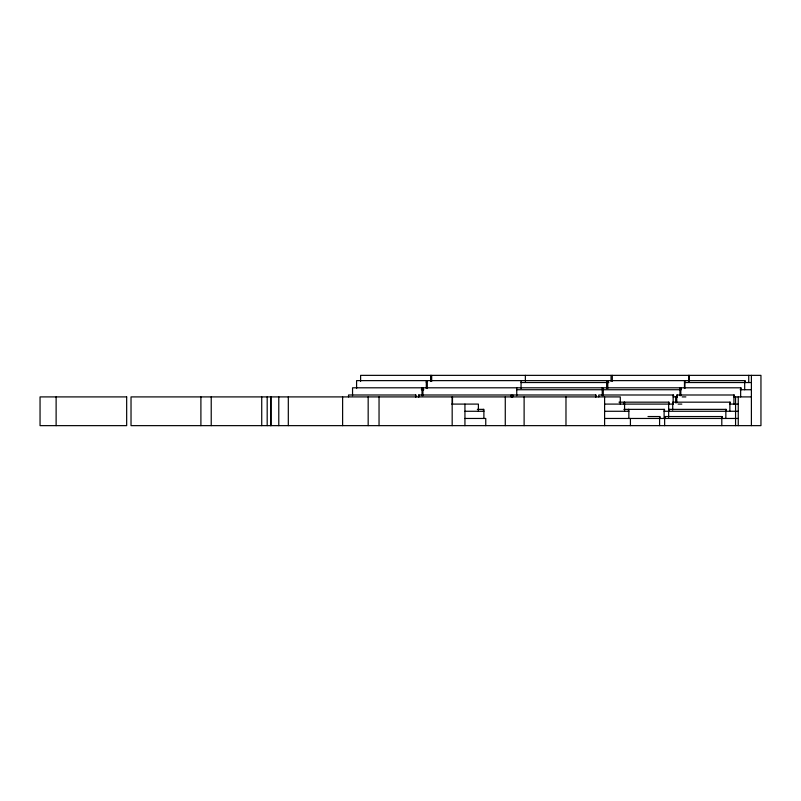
<?xml version="1.0" encoding="UTF-8"?>
<svg xmlns="http://www.w3.org/2000/svg" width="801" height="801" viewBox="0 0 801 801"><rect width="100%" height="100%" fill="white"/><g stroke="black" fill="none" stroke-linecap="round" stroke-linejoin="round"><path stroke-width="1.2" d="M426.312 382.538L426.703 380.625L356.585 380.625L356.585 388.525M521.05 382.538L608.84 382.538M684.475 382.538L751.398 382.538M421.326 389.727L423.819 389.727M516.745 389.727L681.281 389.727L681.22 387.804M740.154 389.727L751.398 389.727M673.16 396.906L677.476 396.906M682.152 396.906L685.876 396.906M733.926 396.906L751.398 396.906M618.973 402.172L669.035 402.172L669.035 404.094M451.774 404.094L478.397 404.094L478.397 411.273M604.605 404.094L673.331 404.094M678.107 404.094L681.831 404.094M729.881 404.094L738.252 404.094M477.336 409.361L483.894 409.361L483.894 418.462M623.869 409.361L664.51 409.361L664.51 411.273M668.675 409.361L726.257 409.361L726.257 411.273M464.94 411.273L483.894 411.273M604.605 411.273L628.855 411.273M664.109 411.273L738.252 411.273M647.999 416.54L659.984 416.54L659.984 418.462M464.94 418.462L485.756 418.462L485.756 425.641M604.605 418.462L738.252 418.462M751.398 375.359L751.398 425.641M748.735 375.359L748.735 382.538M745.1 382.538L745.1 380.625L607.789 380.625L607.789 388.525M744.69 380.625L744.69 389.727M741.055 389.727L741.055 387.804L680.81 387.804L680.81 395.714M740.645 387.804L740.645 396.906M738.252 396.906L738.252 425.641M735.568 396.906L735.568 425.641M734.347 396.906L734.347 394.993L676.765 394.993L676.765 402.893M733.926 394.993L733.926 404.094M730.302 404.094L730.302 402.172L672.72 402.172L672.72 410.082M729.881 402.172L729.881 411.273M725.846 409.361L725.846 418.462M722.212 418.462L722.212 416.54L664.64 416.54L664.64 425.641M721.801 416.54L721.801 425.641M689 375.359L689 381.346M688.9 375.359L688.9 381.346M684.885 380.625L684.855 388.525M684.475 380.625L684.475 388.525M680.349 389.727L680.349 387.804L603.263 387.804L603.263 395.714M679.949 387.804L679.949 395.714M677.175 394.993L677.175 396.906M675.674 396.906L675.674 402.893M673.561 396.906L673.561 394.993L598.737 394.993L598.737 396.906M673.16 394.993L673.13 404.094M669.085 409.361L669.085 411.273M668.635 402.172L668.675 417.261M665.05 416.54L665.05 418.462M664.109 409.361L664.109 418.462M659.583 416.54L659.583 425.641M630.417 418.462L630.417 425.641M628.855 409.361L628.855 418.462M628.435 409.361L628.435 411.273M624.57 402.172L624.57 411.273M624.159 402.172L624.159 404.094M620.294 404.094L620.294 396.906L131.024 396.906L131.024 425.641L760.95 425.641L760.95 375.359L360.61 375.359L360.61 381.346M612.314 375.359L612.314 381.346M611.053 375.359L611.053 381.346M608.199 380.625L608.199 382.538M607.048 382.538L607.048 380.625L427.303 380.625L427.303 388.525M606.647 380.625L606.647 388.525M604.605 396.906L604.605 425.641M602.632 389.727L602.632 387.804L422.918 387.804L422.918 395.714M602.232 387.804L602.232 395.714M596.034 396.906L596.034 394.993L512.44 394.993L512.44 396.906M595.644 394.993L595.644 396.906M565.977 396.906L565.977 425.641M525.356 375.359L525.356 381.346M524.114 396.906L524.114 425.641M521.05 380.625L521.05 388.525M516.745 387.804L516.745 395.714M512.83 394.993L512.83 396.906M511.559 396.906L511.559 394.993L418.533 394.993L418.533 396.906M511.168 394.993L511.168 396.906M505.271 396.906L505.271 425.641M483.484 409.361L483.484 411.273M464.94 404.094L464.94 425.641M452.485 396.906L452.485 404.094M452.175 396.906L452.175 425.641M431.689 375.359L431.689 381.346M430.598 375.359L430.598 381.346M426.312 380.625L426.312 388.525M423.318 387.804L423.318 389.727M422.417 389.727L422.417 387.804L352.55 387.804L352.55 395.714M422.027 387.804L422.027 395.714M418.933 394.993L418.933 396.906M415.979 396.906L415.979 394.993L348.525 394.993L348.525 396.906M415.579 394.993L415.579 396.906M379.043 396.906L379.043 425.641M368.17 396.906L368.17 425.641M342.618 396.906L342.618 425.641M288.31 396.906L288.31 425.641M278.778 396.906L278.778 425.641M271.018 396.906L271.018 425.641M270.708 396.906L270.708 425.641M267.184 396.906L267.184 425.641M261.727 396.906L261.727 425.641M211.224 396.906L211.224 425.641M200.901 396.906L200.901 425.641M56.12 396.906L56.12 425.641M126.668 396.906L40.05 396.906L40.05 425.641L126.668 425.641L126.668 396.906"/></g></svg>
